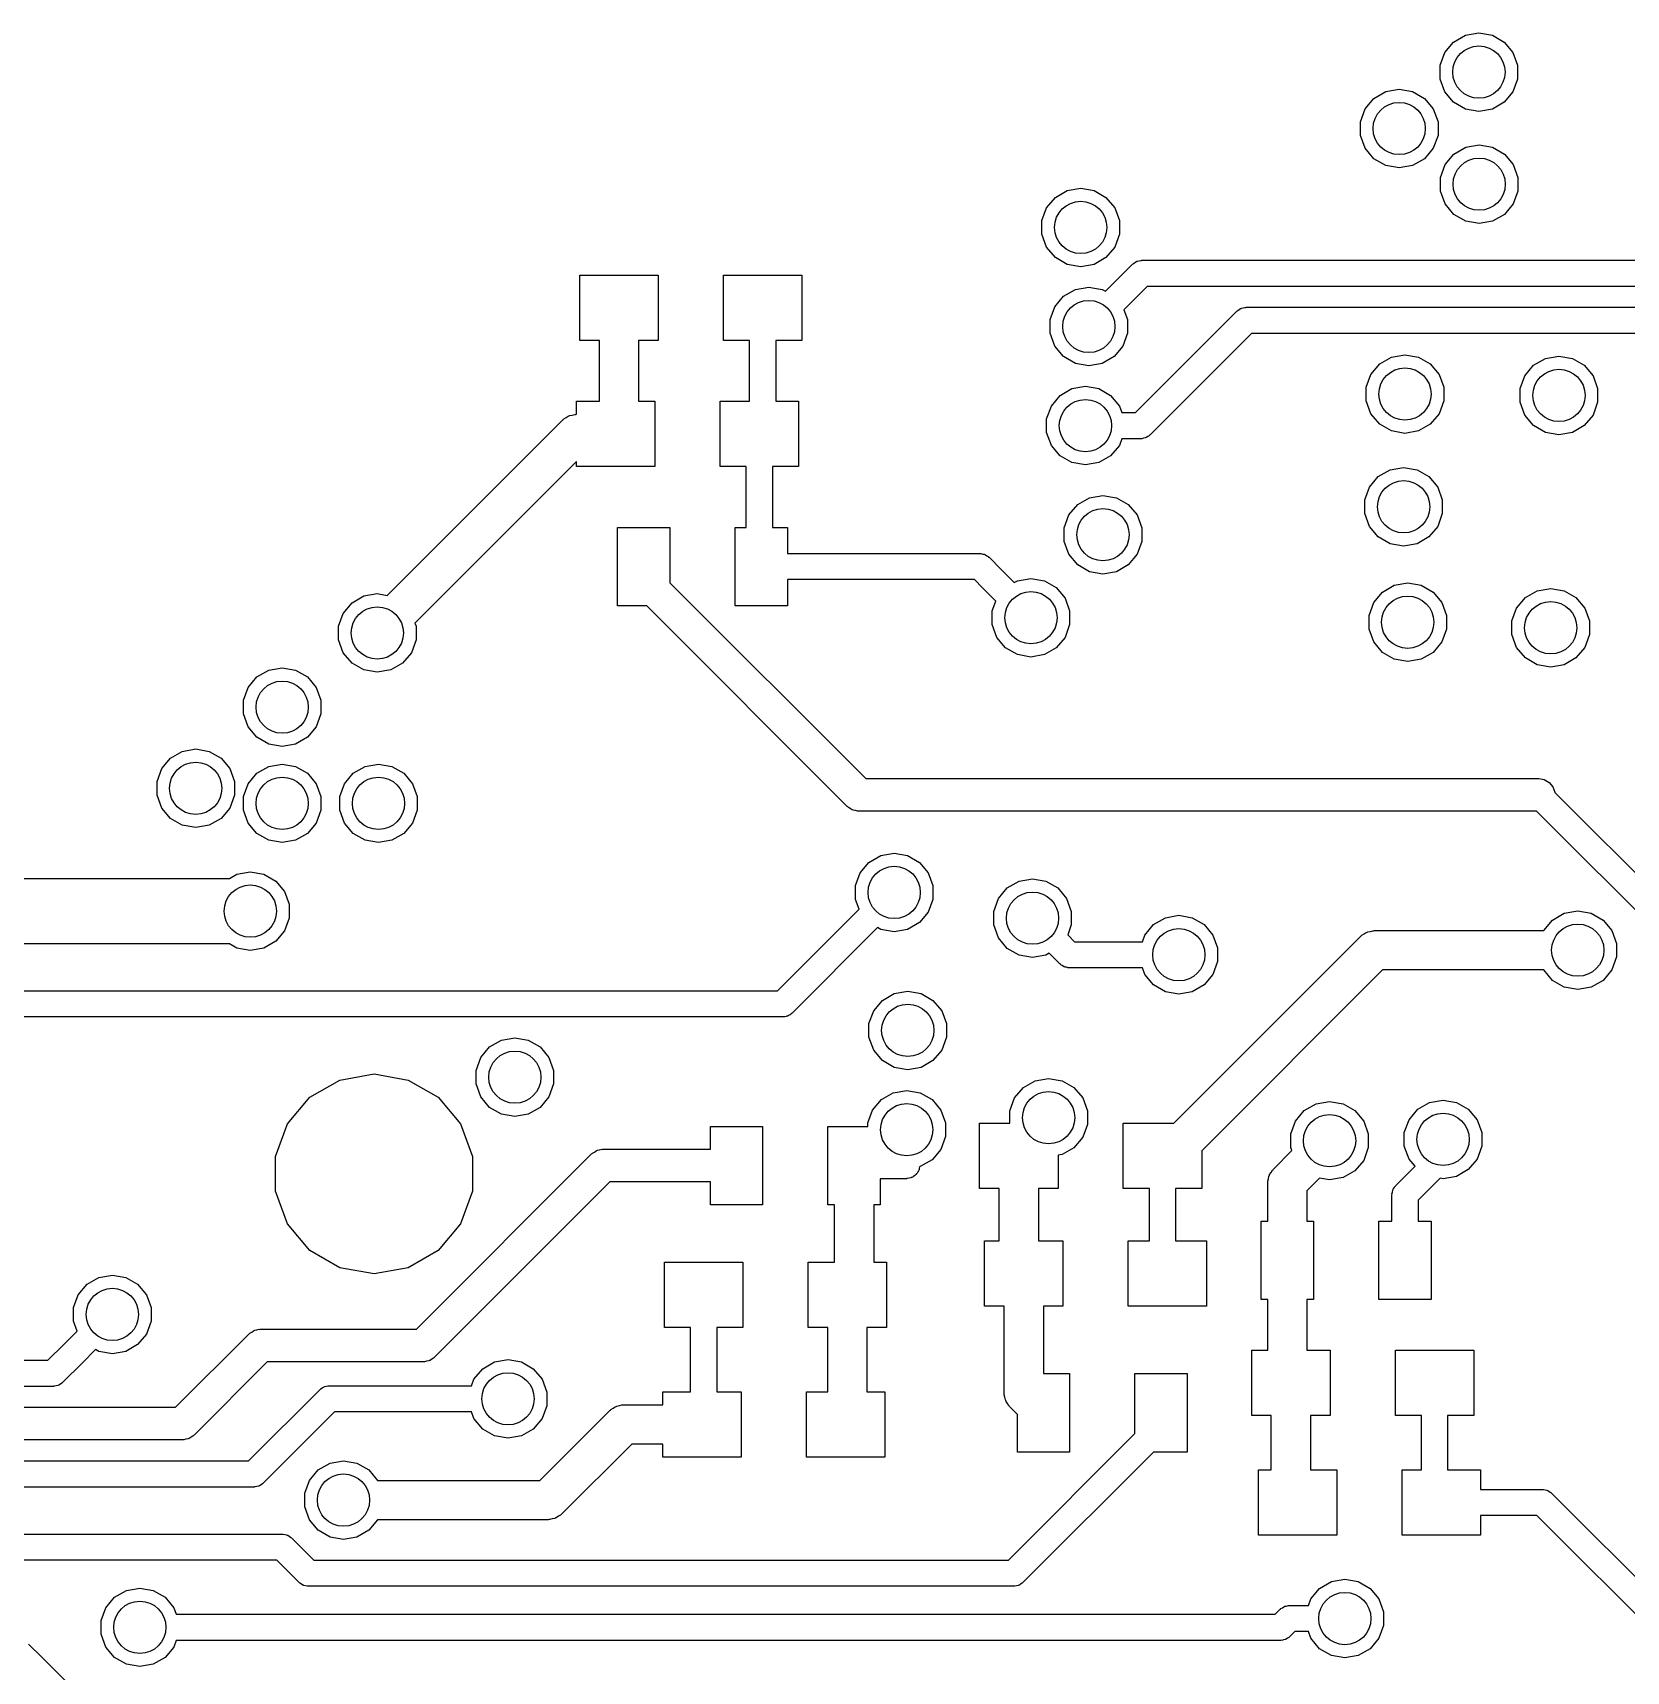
# Model space of a CAD drawing. Extents: x 85.4 to 167.1, y -165.3 to -88.8.
# Drawn here: x 119.91 to 132.11, y -116.32 to -103.78 of the extents above; entities that cross this region are included whole.
import ezdxf

# ---------------------------------------------------------------- set-up
doc = ezdxf.new("R2010")
doc.units = 0
doc.header["$MEASUREMENT"] = 0
doc.layers.add('BLACK', color=7, linetype='CONTINUOUS')

msp = doc.modelspace()

# ---------------------------------------------------------------- linework, layer by layer
at = {"layer": 'Black'}
for p, q in [((130.79, -103.851), (130.881, -103.798)), ((130.881, -103.798), (130.984, -103.78)), ((130.984, -103.78), (131.087, -103.798)), ((131.087, -103.798), (131.177, -103.851)), ((130.687, -104.029), (130.723, -103.931)), ((130.723, -103.931), (130.79, -103.851)), ((131.177, -103.851), (131.245, -103.931)), ((131.245, -103.931), (131.28, -104.029)), ((130.687, -104.134), (130.687, -104.029)), ((131.28, -104.029), (131.28, -104.134)), ((130.271, -104.23), (130.374, -104.212)), ((130.374, -104.212), (130.477, -104.23)), ((130.723, -104.232), (130.687, -104.134)), ((131.28, -104.134), (131.245, -104.232)), ((130.113, -104.363), (130.181, -104.283)), ((130.181, -104.283), (130.271, -104.23)), ((130.477, -104.23), (130.568, -104.283)), ((130.568, -104.283), (130.635, -104.363)), ((130.79, -104.312), (130.723, -104.232)), ((130.881, -104.364), (130.79, -104.312)), ((131.177, -104.312), (131.087, -104.364)), ((131.245, -104.232), (131.177, -104.312)), ((130.078, -104.461), (130.113, -104.363)), ((130.078, -104.566), (130.078, -104.461)), ((130.635, -104.363), (130.671, -104.461)), ((130.671, -104.461), (130.671, -104.566)), ((130.984, -104.383), (130.881, -104.364)), ((131.087, -104.364), (130.984, -104.383)), ((130.113, -104.664), (130.078, -104.566)), ((130.671, -104.566), (130.635, -104.664)), ((130.181, -104.744), (130.113, -104.664)), ((130.635, -104.664), (130.568, -104.744)), ((130.725, -104.789), (130.793, -104.709)), ((130.793, -104.709), (130.883, -104.656)), ((130.883, -104.656), (130.986, -104.638)), ((130.986, -104.638), (131.089, -104.656)), ((131.089, -104.656), (131.18, -104.709)), ((131.18, -104.709), (131.247, -104.789)), ((130.271, -104.796), (130.181, -104.744)), ((130.374, -104.814), (130.271, -104.796)), ((130.477, -104.796), (130.374, -104.814)), ((130.568, -104.744), (130.477, -104.796)), ((130.69, -104.887), (130.725, -104.789)), ((131.247, -104.789), (131.283, -104.887)), ((130.69, -104.992), (130.69, -104.887)), ((131.283, -104.887), (131.283, -104.992)), ((127.675, -105.12), (127.742, -105.04)), ((127.742, -105.04), (127.833, -104.987)), ((127.833, -104.987), (127.936, -104.969)), ((127.936, -104.969), (128.039, -104.987)), ((128.039, -104.987), (128.129, -105.04)), ((128.129, -105.04), (128.197, -105.12)), ((130.725, -105.09), (130.69, -104.992)), ((130.793, -105.17), (130.725, -105.09)), ((131.247, -105.09), (131.18, -105.17)), ((131.283, -104.992), (131.247, -105.09)), ((127.639, -105.218), (127.675, -105.12)), ((127.639, -105.322), (127.639, -105.218)), ((128.197, -105.12), (128.232, -105.218)), ((128.232, -105.218), (128.232, -105.322)), ((130.883, -105.222), (130.793, -105.17)), ((131.18, -105.17), (131.089, -105.222)), ((127.675, -105.421), (127.639, -105.322)), ((128.232, -105.322), (128.197, -105.421)), ((130.986, -105.241), (130.883, -105.222)), ((131.089, -105.222), (130.986, -105.241)), ((127.742, -105.501), (127.675, -105.421)), ((128.197, -105.421), (128.129, -105.501)), ((127.833, -105.553), (127.742, -105.501)), ((127.936, -105.571), (127.833, -105.553)), ((128.039, -105.553), (127.936, -105.571)), ((128.129, -105.501), (128.039, -105.553)), ((128.227, -105.657), (128.333, -105.551)), ((128.333, -105.551), (128.337, -105.548)), ((128.337, -105.548), (128.34, -105.545)), ((128.34, -105.545), (128.351, -105.538)), ((128.351, -105.538), (128.362, -105.531)), ((128.362, -105.531), (128.366, -105.529)), ((128.366, -105.529), (128.37, -105.527)), ((128.37, -105.527), (128.383, -105.525)), ((128.383, -105.525), (128.395, -105.522)), ((128.395, -105.522), (128.4, -105.522)), ((128.4, -105.522), (128.404, -105.521)), ((128.404, -105.521), (137.099, -105.521)), ((124.101, -106.135), (124.101, -105.635)), ((124.101, -105.635), (124.701, -105.635)), ((124.701, -105.635), (124.701, -106.135)), ((125.201, -106.135), (125.201, -105.635)), ((125.201, -105.635), (125.801, -105.635)), ((125.801, -105.635), (125.801, -106.135)), ((128.125, -105.759), (128.227, -105.657)), ((128.227, -105.657), (128.227, -105.657)), ((127.737, -105.877), (127.804, -105.797)), ((127.804, -105.797), (127.895, -105.745)), ((127.895, -105.745), (127.998, -105.727)), ((127.998, -105.727), (128.101, -105.745)), ((128.101, -105.745), (128.125, -105.759)), ((128.368, -105.798), (128.267, -105.9)), ((128.445, -105.721), (128.368, -105.798)), ((128.368, -105.798), (128.368, -105.798)), ((137.14, -105.721), (128.445, -105.721)), ((127.701, -105.975), (127.737, -105.877)), ((128.267, -105.9), (128.294, -105.975)), ((128.355, -106.687), (129.131, -105.911)), ((129.131, -105.911), (129.135, -105.908)), ((129.135, -105.908), (129.138, -105.905)), ((129.138, -105.905), (129.149, -105.898)), ((129.149, -105.898), (129.16, -105.891)), ((129.16, -105.891), (129.164, -105.89)), ((129.164, -105.89), (129.168, -105.887)), ((129.168, -105.887), (129.18, -105.885)), ((129.18, -105.885), (129.193, -105.882)), ((129.193, -105.882), (129.197, -105.882)), ((129.197, -105.882), (129.202, -105.881)), ((129.202, -105.881), (136.679, -105.881)), ((127.701, -106.08), (127.701, -105.975)), ((127.737, -106.178), (127.701, -106.08)), ((128.294, -106.08), (128.258, -106.178)), ((128.294, -105.975), (128.294, -106.08)), ((129.243, -106.081), (128.467, -106.858)), ((136.637, -106.081), (129.243, -106.081)), ((124.251, -106.135), (124.101, -106.135)), ((124.251, -106.6), (124.251, -106.135)), ((124.701, -106.135), (124.551, -106.135)), ((124.551, -106.135), (124.551, -106.6)), ((125.401, -106.135), (125.201, -106.135)), ((125.401, -106.6), (125.401, -106.135)), ((125.801, -106.135), (125.601, -106.135)), ((125.601, -106.135), (125.601, -106.6)), ((127.804, -106.258), (127.737, -106.178)), ((128.258, -106.178), (128.191, -106.258)), ((127.895, -106.311), (127.804, -106.258)), ((127.998, -106.329), (127.895, -106.311)), ((128.101, -106.311), (127.998, -106.329)), ((128.191, -106.258), (128.101, -106.311)), ((130.157, -106.395), (130.225, -106.315)), ((130.225, -106.315), (130.315, -106.262)), ((130.315, -106.262), (130.418, -106.244)), ((130.418, -106.244), (130.521, -106.262)), ((130.521, -106.262), (130.612, -106.315)), ((130.612, -106.315), (130.679, -106.395)), ((131.336, -106.405), (131.403, -106.325)), ((131.403, -106.325), (131.494, -106.273)), ((131.494, -106.273), (131.597, -106.255)), ((131.597, -106.255), (131.7, -106.273)), ((131.7, -106.273), (131.79, -106.325)), ((131.79, -106.325), (131.858, -106.405)), ((130.122, -106.493), (130.157, -106.395)), ((130.679, -106.395), (130.715, -106.493)), ((131.3, -106.503), (131.336, -106.405)), ((131.858, -106.405), (131.893, -106.503)), ((127.711, -106.637), (127.778, -106.557)), ((127.778, -106.557), (127.869, -106.504)), ((127.869, -106.504), (127.972, -106.486)), ((127.972, -106.486), (128.075, -106.504)), ((128.075, -106.504), (128.165, -106.557)), ((128.165, -106.557), (128.232, -106.637)), ((130.122, -106.598), (130.122, -106.493)), ((130.157, -106.696), (130.122, -106.598)), ((130.715, -106.598), (130.679, -106.696)), ((130.715, -106.493), (130.715, -106.598)), ((131.3, -106.608), (131.3, -106.503)), ((131.893, -106.503), (131.893, -106.608)), ((123.996, -106.725), (124.012, -106.714)), ((124.012, -106.714), (124.018, -106.712)), ((124.018, -106.712), (124.024, -106.709)), ((124.024, -106.709), (124.043, -106.706)), ((124.043, -106.706), (124.062, -106.701)), ((124.062, -106.701), (124.069, -106.701)), ((124.069, -106.701), (124.075, -106.7)), ((124.075, -106.7), (124.076, -106.7)), ((124.076, -106.7), (124.076, -106.6)), ((124.076, -106.6), (124.251, -106.6)), ((124.551, -106.6), (124.676, -106.6)), ((124.676, -106.6), (124.676, -107.1)), ((125.176, -107.1), (125.176, -106.6)), ((125.176, -106.6), (125.401, -106.6)), ((125.601, -106.6), (125.776, -106.6)), ((125.776, -106.6), (125.776, -107.1)), ((127.675, -106.735), (127.711, -106.637)), ((128.232, -106.637), (128.251, -106.687)), ((128.251, -106.687), (128.355, -106.687)), ((130.225, -106.776), (130.157, -106.696)), ((130.679, -106.696), (130.612, -106.776)), ((131.336, -106.706), (131.3, -106.608)), ((131.403, -106.786), (131.336, -106.706)), ((131.858, -106.706), (131.79, -106.786)), ((131.893, -106.608), (131.858, -106.706)), ((122.627, -108.086), (123.969, -106.744)), ((123.969, -106.744), (123.974, -106.74)), ((123.974, -106.74), (123.979, -106.735)), ((123.979, -106.735), (123.996, -106.725)), ((127.675, -106.84), (127.675, -106.735)), ((127.711, -106.938), (127.675, -106.84)), ((130.315, -106.828), (130.225, -106.776)), ((130.418, -106.846), (130.315, -106.828)), ((130.521, -106.828), (130.418, -106.846)), ((130.612, -106.776), (130.521, -106.828)), ((131.494, -106.839), (131.403, -106.786)), ((131.597, -106.857), (131.494, -106.839)), ((131.7, -106.839), (131.597, -106.857)), ((131.79, -106.786), (131.7, -106.839)), ((127.778, -107.018), (127.711, -106.938)), ((128.232, -106.938), (128.165, -107.018)), ((128.251, -106.887), (128.232, -106.938)), ((128.396, -106.887), (128.251, -106.887)), ((128.4, -106.887), (128.396, -106.887)), ((128.405, -106.887), (128.4, -106.887)), ((128.417, -106.884), (128.405, -106.887)), ((128.43, -106.881), (128.417, -106.884)), ((128.434, -106.879), (128.43, -106.881)), ((128.438, -106.878), (128.434, -106.879)), ((128.449, -106.87), (128.438, -106.878)), ((128.46, -106.864), (128.449, -106.87)), ((128.463, -106.861), (128.46, -106.864)), ((128.467, -106.858), (128.463, -106.861)), ((124.076, -107.061), (122.839, -108.298)), ((124.076, -107.1), (124.076, -107.061)), ((124.676, -107.1), (124.076, -107.1)), ((125.376, -107.1), (125.176, -107.1)), ((125.376, -107.566), (125.376, -107.1)), ((125.776, -107.1), (125.576, -107.1)), ((125.576, -107.1), (125.576, -107.566)), ((127.869, -107.07), (127.778, -107.018)), ((127.972, -107.088), (127.869, -107.07)), ((128.075, -107.07), (127.972, -107.088)), ((128.165, -107.018), (128.075, -107.07)), ((130.147, -107.258), (130.214, -107.177)), ((130.214, -107.177), (130.305, -107.125)), ((130.305, -107.125), (130.408, -107.107)), ((130.408, -107.107), (130.511, -107.125)), ((130.511, -107.125), (130.601, -107.177)), ((130.601, -107.177), (130.669, -107.258)), ((127.913, -107.391), (128.003, -107.339)), ((128.003, -107.339), (128.106, -107.321)), ((128.106, -107.321), (128.209, -107.339)), ((128.209, -107.339), (128.3, -107.391)), ((130.111, -107.356), (130.147, -107.258)), ((130.669, -107.258), (130.704, -107.356)), ((127.81, -107.569), (127.845, -107.471)), ((127.845, -107.471), (127.913, -107.391)), ((128.3, -107.391), (128.367, -107.471)), ((128.367, -107.471), (128.403, -107.569)), ((130.111, -107.46), (130.111, -107.356)), ((130.147, -107.559), (130.111, -107.46)), ((130.704, -107.46), (130.669, -107.559)), ((130.704, -107.356), (130.704, -107.46)), ((124.39, -108.166), (124.39, -107.566)), ((124.39, -107.566), (124.79, -107.566)), ((124.79, -107.566), (124.79, -107.989)), ((125.29, -108.166), (125.29, -107.566)), ((125.29, -107.566), (125.376, -107.566)), ((125.576, -107.566), (125.69, -107.566)), ((125.69, -107.566), (125.69, -107.766)), ((127.81, -107.674), (127.81, -107.569)), ((128.403, -107.569), (128.403, -107.674)), ((130.214, -107.639), (130.147, -107.559)), ((130.669, -107.559), (130.601, -107.639)), ((127.845, -107.772), (127.81, -107.674)), ((128.403, -107.674), (128.367, -107.772)), ((130.305, -107.691), (130.214, -107.639)), ((130.408, -107.709), (130.305, -107.691)), ((130.511, -107.691), (130.408, -107.709)), ((130.601, -107.639), (130.511, -107.691)), ((125.69, -107.766), (127.164, -107.766)), ((127.164, -107.766), (127.168, -107.767)), ((127.168, -107.767), (127.172, -107.766)), ((127.172, -107.766), (127.185, -107.77)), ((127.185, -107.77), (127.198, -107.772)), ((127.198, -107.772), (127.202, -107.774)), ((127.202, -107.774), (127.206, -107.775)), ((127.206, -107.775), (127.217, -107.783)), ((127.217, -107.783), (127.228, -107.789)), ((127.228, -107.789), (127.231, -107.793)), ((127.231, -107.793), (127.234, -107.795)), ((127.234, -107.795), (127.326, -107.887)), ((127.913, -107.852), (127.845, -107.772)), ((128.003, -107.905), (127.913, -107.852)), ((128.3, -107.852), (128.209, -107.905)), ((128.367, -107.772), (128.3, -107.852)), ((127.122, -107.966), (125.69, -107.966)), ((125.69, -107.966), (125.69, -108.166)), ((127.184, -108.028), (127.122, -107.966)), ((127.326, -107.887), (127.427, -107.988)), ((127.427, -107.988), (127.452, -107.974)), ((127.452, -107.974), (127.555, -107.956)), ((127.555, -107.956), (127.658, -107.974)), ((127.658, -107.974), (127.748, -108.027)), ((128.106, -107.923), (128.003, -107.905)), ((128.209, -107.905), (128.106, -107.923)), ((122.358, -108.143), (122.448, -108.091)), ((122.448, -108.091), (122.551, -108.073)), ((122.551, -108.073), (122.627, -108.086)), ((124.79, -107.989), (126.29, -109.489)), ((127.286, -108.13), (127.184, -108.028)), ((127.748, -108.027), (127.816, -108.107)), ((130.179, -108.142), (130.246, -108.061)), ((130.246, -108.061), (130.336, -108.009)), ((130.336, -108.009), (130.439, -107.991)), ((130.439, -107.991), (130.542, -108.009)), ((130.542, -108.009), (130.633, -108.061)), ((130.633, -108.061), (130.7, -108.142)), ((131.273, -108.184), (131.34, -108.103)), ((131.34, -108.103), (131.431, -108.051)), ((131.431, -108.051), (131.534, -108.033)), ((131.534, -108.033), (131.637, -108.051)), ((131.637, -108.051), (131.727, -108.103)), ((131.727, -108.103), (131.795, -108.184)), ((122.255, -108.322), (122.29, -108.224)), ((122.29, -108.224), (122.358, -108.143)), ((124.614, -108.166), (124.39, -108.166)), ((126.149, -109.702), (124.614, -108.166)), ((125.69, -108.166), (125.29, -108.166)), ((127.258, -108.205), (127.286, -108.13)), ((127.258, -108.31), (127.258, -108.205)), ((127.816, -108.107), (127.851, -108.205)), ((127.851, -108.205), (127.851, -108.31)), ((130.143, -108.24), (130.179, -108.142)), ((130.7, -108.142), (130.736, -108.24)), ((131.237, -108.282), (131.273, -108.184)), ((131.795, -108.184), (131.83, -108.282)), ((122.255, -108.426), (122.255, -108.322)), ((122.839, -108.298), (122.848, -108.322)), ((122.848, -108.322), (122.848, -108.426)), ((127.294, -108.408), (127.258, -108.31)), ((127.851, -108.31), (127.816, -108.408)), ((130.143, -108.344), (130.143, -108.24)), ((130.179, -108.443), (130.143, -108.344)), ((130.736, -108.344), (130.7, -108.443)), ((130.736, -108.24), (130.736, -108.344)), ((131.237, -108.386), (131.237, -108.282)), ((131.83, -108.282), (131.83, -108.386)), ((122.29, -108.525), (122.255, -108.426)), ((122.848, -108.426), (122.812, -108.525)), ((127.361, -108.488), (127.294, -108.408)), ((127.816, -108.408), (127.748, -108.488)), ((130.246, -108.523), (130.179, -108.443)), ((130.7, -108.443), (130.633, -108.523)), ((131.273, -108.485), (131.237, -108.386)), ((131.83, -108.386), (131.795, -108.485)), ((122.358, -108.605), (122.29, -108.525)), ((122.448, -108.657), (122.358, -108.605)), ((122.745, -108.605), (122.654, -108.657)), ((122.812, -108.525), (122.745, -108.605)), ((127.452, -108.54), (127.361, -108.488)), ((127.555, -108.558), (127.452, -108.54)), ((127.658, -108.54), (127.555, -108.558)), ((127.748, -108.488), (127.658, -108.54)), ((130.336, -108.575), (130.246, -108.523)), ((130.439, -108.593), (130.336, -108.575)), ((130.542, -108.575), (130.439, -108.593)), ((130.633, -108.523), (130.542, -108.575)), ((131.34, -108.565), (131.273, -108.485)), ((131.431, -108.617), (131.34, -108.565)), ((131.727, -108.565), (131.637, -108.617)), ((131.795, -108.485), (131.727, -108.565)), ((121.562, -108.791), (121.63, -108.711)), ((121.63, -108.711), (121.72, -108.659)), ((121.72, -108.659), (121.823, -108.641)), ((121.823, -108.641), (121.926, -108.659)), ((121.926, -108.659), (122.017, -108.711)), ((122.017, -108.711), (122.084, -108.791)), ((122.551, -108.675), (122.448, -108.657)), ((122.654, -108.657), (122.551, -108.675)), ((131.534, -108.635), (131.431, -108.617)), ((131.637, -108.617), (131.534, -108.635)), ((121.527, -108.889), (121.562, -108.791)), ((122.084, -108.791), (122.12, -108.889)), ((121.527, -108.994), (121.527, -108.889)), ((122.12, -108.889), (122.12, -108.994)), ((121.562, -109.092), (121.527, -108.994)), ((121.63, -109.172), (121.562, -109.092)), ((122.084, -109.092), (122.017, -109.172)), ((122.12, -108.994), (122.084, -109.092)), ((121.72, -109.225), (121.63, -109.172)), ((121.823, -109.243), (121.72, -109.225)), ((121.926, -109.225), (121.823, -109.243)), ((122.017, -109.172), (121.926, -109.225)), ((120.901, -109.412), (120.968, -109.332)), ((120.968, -109.332), (121.058, -109.28)), ((121.058, -109.28), (121.161, -109.262)), ((121.161, -109.262), (121.264, -109.28)), ((121.264, -109.28), (121.355, -109.332)), ((121.355, -109.332), (121.422, -109.412)), ((120.865, -109.511), (120.901, -109.412)), ((121.422, -109.412), (121.458, -109.511)), ((121.562, -109.528), (121.63, -109.448)), ((121.63, -109.448), (121.72, -109.395)), ((121.72, -109.395), (121.823, -109.377)), ((121.823, -109.377), (121.926, -109.395)), ((121.926, -109.395), (122.017, -109.448)), ((122.017, -109.448), (122.084, -109.528)), ((122.299, -109.528), (122.366, -109.448)), ((122.366, -109.448), (122.457, -109.395)), ((122.457, -109.395), (122.56, -109.377)), ((122.56, -109.377), (122.663, -109.395)), ((122.663, -109.395), (122.753, -109.448)), ((122.753, -109.448), (122.821, -109.528)), ((120.865, -109.615), (120.865, -109.511)), ((121.458, -109.511), (121.458, -109.615)), ((121.527, -109.626), (121.562, -109.528)), ((122.084, -109.528), (122.12, -109.626)), ((122.263, -109.626), (122.299, -109.528)), ((122.821, -109.528), (122.856, -109.626)), ((126.29, -109.489), (131.442, -109.489)), ((131.442, -109.489), (131.485, -109.496)), ((131.485, -109.496), (131.523, -109.518)), ((131.523, -109.518), (131.551, -109.551)), ((131.551, -109.551), (131.566, -109.592)), ((131.566, -109.592), (131.566, -109.595)), ((131.566, -109.595), (133.138, -111.168)), ((120.901, -109.714), (120.865, -109.615)), ((120.968, -109.794), (120.901, -109.714)), ((121.422, -109.714), (121.355, -109.794)), ((121.458, -109.615), (121.422, -109.714)), ((121.527, -109.731), (121.527, -109.626)), ((121.562, -109.829), (121.527, -109.731)), ((122.12, -109.731), (122.084, -109.829)), ((122.12, -109.626), (122.12, -109.731)), ((122.263, -109.731), (122.263, -109.626)), ((122.299, -109.829), (122.263, -109.731)), ((122.856, -109.731), (122.821, -109.829)), ((122.856, -109.626), (122.856, -109.731)), ((126.154, -109.705), (126.149, -109.702)), ((126.157, -109.709), (126.154, -109.705)), ((126.172, -109.718), (126.157, -109.709)), ((126.185, -109.727), (126.172, -109.718)), ((126.19, -109.728), (126.185, -109.727)), ((126.195, -109.731), (126.19, -109.728)), ((126.211, -109.734), (126.195, -109.731)), ((121.058, -109.846), (120.968, -109.794)), ((121.161, -109.864), (121.058, -109.846)), ((121.264, -109.846), (121.161, -109.864)), ((121.355, -109.794), (121.264, -109.846)), ((121.63, -109.909), (121.562, -109.829)), ((122.084, -109.829), (122.017, -109.909)), ((122.366, -109.909), (122.299, -109.829)), ((122.821, -109.829), (122.753, -109.909)), ((126.227, -109.738), (126.211, -109.734)), ((126.232, -109.738), (126.227, -109.738)), ((126.238, -109.739), (126.232, -109.738)), ((131.426, -109.739), (126.238, -109.739)), ((133.026, -111.338), (131.426, -109.739)), ((121.72, -109.961), (121.63, -109.909)), ((121.823, -109.979), (121.72, -109.961)), ((121.926, -109.961), (121.823, -109.979)), ((122.017, -109.909), (121.926, -109.961)), ((122.457, -109.961), (122.366, -109.909)), ((122.56, -109.979), (122.457, -109.961)), ((122.663, -109.961), (122.56, -109.979)), ((122.753, -109.909), (122.663, -109.961)), ((126.315, -110.13), (126.405, -110.077)), ((126.405, -110.077), (126.508, -110.059)), ((126.508, -110.059), (126.611, -110.077)), ((126.611, -110.077), (126.702, -110.13)), ((121.419, -110.253), (121.476, -110.22)), ((121.476, -110.22), (121.579, -110.202)), ((121.579, -110.202), (121.682, -110.22)), ((121.682, -110.22), (121.773, -110.273)), ((126.212, -110.308), (126.248, -110.21)), ((126.248, -110.21), (126.315, -110.13)), ((126.702, -110.13), (126.769, -110.21)), ((126.769, -110.21), (126.805, -110.308)), ((110.412, -110.253), (121.155, -110.253)), ((121.155, -110.253), (121.419, -110.253)), ((121.773, -110.273), (121.84, -110.353)), ((121.84, -110.353), (121.876, -110.451)), ((126.212, -110.413), (126.212, -110.308)), ((126.805, -110.308), (126.805, -110.413)), ((127.307, -110.407), (127.374, -110.326)), ((127.374, -110.326), (127.464, -110.274)), ((127.464, -110.274), (127.567, -110.256)), ((127.567, -110.256), (127.67, -110.274)), ((127.67, -110.274), (127.761, -110.326)), ((127.761, -110.326), (127.828, -110.407)), ((121.876, -110.451), (121.876, -110.556)), ((126.239, -110.488), (126.212, -110.413)), ((126.805, -110.413), (126.769, -110.511)), ((127.271, -110.505), (127.307, -110.407)), ((127.828, -110.407), (127.864, -110.505)), ((121.876, -110.556), (121.84, -110.654)), ((125.614, -111.113), (126.239, -110.488)), ((126.702, -110.591), (126.611, -110.643)), ((126.769, -110.511), (126.702, -110.591)), ((127.271, -110.609), (127.271, -110.505)), ((127.307, -110.708), (127.271, -110.609)), ((127.864, -110.609), (127.837, -110.685)), ((127.864, -110.505), (127.864, -110.609)), ((128.427, -110.686), (128.494, -110.606)), ((128.494, -110.606), (128.584, -110.554)), ((128.584, -110.554), (128.687, -110.535)), ((128.687, -110.535), (128.79, -110.554)), ((128.79, -110.554), (128.881, -110.606)), ((128.881, -110.606), (128.948, -110.686)), ((131.481, -110.652), (131.548, -110.571)), ((131.548, -110.571), (131.638, -110.519)), ((131.638, -110.519), (131.741, -110.501)), ((131.741, -110.501), (131.844, -110.519)), ((131.844, -110.519), (131.935, -110.571)), ((131.935, -110.571), (132.002, -110.652)), ((121.773, -110.734), (121.682, -110.786)), ((121.84, -110.654), (121.773, -110.734)), ((126.381, -110.629), (125.726, -111.285)), ((126.405, -110.643), (126.381, -110.629)), ((126.508, -110.662), (126.405, -110.643)), ((126.611, -110.643), (126.508, -110.662)), ((127.374, -110.788), (127.307, -110.708)), ((127.837, -110.685), (127.888, -110.737)), ((127.888, -110.737), (128.408, -110.737)), ((128.408, -110.737), (128.427, -110.686)), ((128.65, -112.125), (130.078, -110.696)), ((128.948, -110.686), (128.984, -110.784)), ((130.078, -110.696), (130.084, -110.692)), ((130.084, -110.692), (130.088, -110.687)), ((130.088, -110.687), (130.105, -110.677)), ((130.105, -110.677), (130.121, -110.666)), ((130.121, -110.666), (130.128, -110.664)), ((130.128, -110.664), (130.133, -110.661)), ((130.133, -110.661), (130.153, -110.658)), ((130.153, -110.658), (130.171, -110.653)), ((130.171, -110.653), (130.178, -110.653)), ((130.178, -110.653), (130.185, -110.652)), ((130.185, -110.652), (131.317, -110.652)), ((131.317, -110.652), (131.48, -110.652)), ((131.48, -110.652), (131.481, -110.652)), ((132.002, -110.652), (132.038, -110.75)), ((121.155, -110.753), (110.516, -110.753)), ((121.419, -110.753), (121.155, -110.753)), ((121.476, -110.786), (121.419, -110.753)), ((121.579, -110.804), (121.476, -110.786)), ((121.682, -110.786), (121.579, -110.804)), ((127.464, -110.84), (127.374, -110.788)), ((127.567, -110.858), (127.464, -110.84)), ((127.67, -110.84), (127.567, -110.858)), ((127.695, -110.826), (127.67, -110.84)), ((127.776, -110.907), (127.695, -110.826)), ((128.984, -110.784), (128.984, -110.889)), ((132.038, -110.854), (132.002, -110.953)), ((132.038, -110.75), (132.038, -110.854)), ((127.78, -110.91), (127.776, -110.907)), ((127.783, -110.913), (127.78, -110.91)), ((127.794, -110.92), (127.783, -110.913)), ((127.805, -110.927), (127.794, -110.92)), ((127.809, -110.928), (127.805, -110.927)), ((127.813, -110.931), (127.809, -110.928)), ((127.826, -110.933), (127.813, -110.931)), ((127.838, -110.936), (127.826, -110.933)), ((127.843, -110.936), (127.838, -110.936)), ((127.847, -110.937), (127.843, -110.936)), ((128.408, -110.937), (127.847, -110.937)), ((128.427, -110.987), (128.408, -110.937)), ((128.494, -111.067), (128.427, -110.987)), ((130.247, -110.952), (128.862, -112.337)), ((128.948, -110.987), (128.881, -111.067)), ((128.984, -110.889), (128.948, -110.987)), ((131.317, -110.952), (130.247, -110.952)), ((131.48, -110.952), (131.317, -110.952)), ((131.481, -110.953), (131.48, -110.952)), ((131.548, -111.033), (131.481, -110.953)), ((132.002, -110.953), (131.935, -111.033)), ((113.465, -111.113), (125.614, -111.113)), ((128.584, -111.12), (128.494, -111.067)), ((128.881, -111.067), (128.79, -111.12)), ((131.638, -111.085), (131.548, -111.033)), ((131.741, -111.103), (131.638, -111.085)), ((131.844, -111.085), (131.741, -111.103)), ((131.935, -111.033), (131.844, -111.085)), ((126.351, -111.266), (126.418, -111.186)), ((126.418, -111.186), (126.509, -111.133)), ((126.509, -111.133), (126.612, -111.115)), ((126.612, -111.115), (126.715, -111.133)), ((126.715, -111.133), (126.805, -111.186)), ((126.805, -111.186), (126.872, -111.266)), ((128.687, -111.138), (128.584, -111.12)), ((128.79, -111.12), (128.687, -111.138)), ((125.646, -111.313), (113.465, -111.313)), ((125.648, -111.313), (125.646, -111.313)), ((125.646, -111.313), (125.646, -111.313)), ((125.654, -111.313), (125.648, -111.313)), ((125.657, -111.313), (125.654, -111.313)), ((125.664, -111.313), (125.657, -111.313)), ((125.672, -111.311), (125.664, -111.313)), ((125.681, -111.31), (125.672, -111.311)), ((125.687, -111.308), (125.681, -111.31)), ((125.689, -111.307), (125.687, -111.308)), ((125.69, -111.306), (125.689, -111.307)), ((125.697, -111.304), (125.69, -111.306)), ((125.704, -111.299), (125.697, -111.304)), ((125.712, -111.296), (125.704, -111.299)), ((125.717, -111.291), (125.712, -111.296)), ((125.719, -111.29), (125.717, -111.291)), ((125.72, -111.289), (125.719, -111.29)), ((125.726, -111.285), (125.72, -111.289)), ((126.315, -111.364), (126.351, -111.266)), ((126.315, -111.469), (126.315, -111.364)), ((126.872, -111.266), (126.908, -111.364)), ((126.908, -111.364), (126.908, -111.469)), ((123.501, -111.491), (123.604, -111.473)), ((123.604, -111.473), (123.707, -111.491)), ((126.351, -111.567), (126.315, -111.469)), ((126.908, -111.469), (126.872, -111.567)), ((123.343, -111.623), (123.41, -111.543)), ((123.41, -111.543), (123.501, -111.491)), ((123.707, -111.491), (123.797, -111.543)), ((123.797, -111.543), (123.865, -111.623)), ((126.418, -111.647), (126.351, -111.567)), ((126.872, -111.567), (126.805, -111.647)), ((123.307, -111.722), (123.343, -111.623)), ((123.307, -111.826), (123.307, -111.722)), ((123.865, -111.623), (123.9, -111.722)), ((123.9, -111.722), (123.9, -111.826)), ((126.509, -111.699), (126.418, -111.647)), ((126.612, -111.717), (126.509, -111.699)), ((126.715, -111.699), (126.612, -111.717)), ((126.805, -111.647), (126.715, -111.699)), ((122.034, -111.928), (122.264, -111.796)), ((122.264, -111.796), (122.526, -111.749)), ((122.526, -111.749), (122.787, -111.796)), ((122.787, -111.796), (123.017, -111.928)), ((123.343, -111.924), (123.307, -111.826)), ((123.9, -111.826), (123.865, -111.924)), ((127.429, -111.933), (127.497, -111.853)), ((127.497, -111.853), (127.587, -111.801)), ((127.587, -111.801), (127.69, -111.783)), ((127.69, -111.783), (127.793, -111.801)), ((127.793, -111.801), (127.884, -111.853)), ((127.884, -111.853), (127.951, -111.933)), ((121.863, -112.132), (122.034, -111.928)), ((123.017, -111.928), (123.188, -112.132)), ((123.41, -112.005), (123.343, -111.924)), ((123.865, -111.924), (123.797, -112.005)), ((126.343, -112.026), (126.41, -111.946)), ((126.41, -111.946), (126.501, -111.893)), ((126.501, -111.893), (126.604, -111.875)), ((126.604, -111.875), (126.707, -111.893)), ((126.707, -111.893), (126.798, -111.946)), ((126.798, -111.946), (126.865, -112.026)), ((127.394, -112.032), (127.429, -111.933)), ((127.951, -111.933), (127.987, -112.032)), ((129.647, -112.03), (129.738, -111.977)), ((129.738, -111.977), (129.841, -111.959)), ((129.841, -111.959), (129.944, -111.977)), ((129.944, -111.977), (130.034, -112.03)), ((130.516, -112.019), (130.607, -111.967)), ((130.607, -111.967), (130.71, -111.949)), ((130.71, -111.949), (130.813, -111.967)), ((130.813, -111.967), (130.903, -112.019)), ((123.501, -112.057), (123.41, -112.005)), ((123.604, -112.075), (123.501, -112.057)), ((123.707, -112.057), (123.604, -112.075)), ((123.797, -112.005), (123.707, -112.057)), ((126.307, -112.124), (126.343, -112.026)), ((126.865, -112.026), (126.901, -112.124)), ((127.394, -112.125), (127.394, -112.032)), ((127.987, -112.032), (127.987, -112.136)), ((129.544, -112.208), (129.58, -112.11)), ((129.58, -112.11), (129.647, -112.03)), ((130.034, -112.03), (130.102, -112.11)), ((130.102, -112.11), (130.137, -112.208)), ((130.413, -112.198), (130.449, -112.1)), ((130.449, -112.1), (130.516, -112.019)), ((130.903, -112.019), (130.97, -112.1)), ((130.97, -112.1), (131.006, -112.198)), ((121.772, -112.381), (121.863, -112.132)), ((123.188, -112.132), (123.279, -112.381)), ((125.101, -112.326), (125.101, -112.151)), ((125.101, -112.151), (125.501, -112.151)), ((125.501, -112.151), (125.501, -112.751)), ((126.001, -112.751), (126.001, -112.151)), ((126.001, -112.151), (126.307, -112.151)), ((126.307, -112.151), (126.307, -112.124)), ((126.901, -112.229), (126.865, -112.327)), ((126.901, -112.124), (126.901, -112.229)), ((127.162, -112.625), (127.162, -112.125)), ((127.162, -112.125), (127.394, -112.125)), ((127.951, -112.234), (127.884, -112.315)), ((127.987, -112.136), (127.951, -112.234)), ((128.262, -112.625), (128.262, -112.125)), ((128.262, -112.125), (128.65, -112.125)), ((129.544, -112.313), (129.544, -112.208)), ((130.137, -112.208), (130.137, -112.313)), ((130.413, -112.302), (130.413, -112.198)), ((131.006, -112.198), (131.006, -112.302)), ((122.85, -113.704), (124.191, -112.362)), ((124.191, -112.362), (124.196, -112.359)), ((124.196, -112.359), (124.199, -112.355)), ((124.199, -112.355), (124.214, -112.347)), ((124.214, -112.347), (124.227, -112.337)), ((124.227, -112.337), (124.232, -112.336)), ((124.232, -112.336), (124.237, -112.333)), ((124.237, -112.333), (124.253, -112.33)), ((124.253, -112.33), (124.269, -112.326)), ((124.269, -112.326), (124.274, -112.327)), ((124.274, -112.327), (124.28, -112.326)), ((124.28, -112.326), (125.101, -112.326)), ((126.865, -112.327), (126.798, -112.407)), ((127.793, -112.367), (127.762, -112.372)), ((127.884, -112.315), (127.793, -112.367)), ((128.862, -112.337), (128.862, -112.625)), ((129.412, -112.477), (129.553, -112.336)), ((129.553, -112.336), (129.544, -112.313)), ((130.137, -112.313), (130.102, -112.411)), ((130.449, -112.401), (130.413, -112.302)), ((131.006, -112.302), (130.97, -112.401)), ((121.772, -112.647), (121.772, -112.381)), ((123.279, -112.381), (123.279, -112.647)), ((126.695, -112.49), (126.689, -112.499)), ((126.696, -112.486), (126.695, -112.49)), ((126.698, -112.482), (126.696, -112.486)), ((126.7, -112.47), (126.698, -112.482)), ((126.703, -112.46), (126.7, -112.47)), ((126.707, -112.459), (126.703, -112.46)), ((126.798, -112.407), (126.707, -112.459)), ((127.762, -112.372), (127.762, -112.625)), ((129.393, -112.504), (129.403, -112.487)), ((129.403, -112.487), (129.408, -112.483)), ((129.408, -112.483), (129.412, -112.477)), ((130.034, -112.491), (129.944, -112.543)), ((130.102, -112.411), (130.034, -112.491)), ((130.347, -112.604), (130.495, -112.456)), ((130.495, -112.456), (130.449, -112.401)), ((130.903, -112.481), (130.813, -112.533)), ((130.97, -112.401), (130.903, -112.481)), ((124.331, -112.576), (122.99, -113.917)), ((125.101, -112.576), (124.331, -112.576)), ((125.101, -112.751), (125.101, -112.576)), ((126.601, -112.551), (126.401, -112.551)), ((126.401, -112.551), (126.401, -112.751)), ((126.606, -112.55), (126.601, -112.551)), ((126.61, -112.55), (126.606, -112.55)), ((126.623, -112.547), (126.61, -112.55)), ((126.636, -112.545), (126.623, -112.547)), ((126.639, -112.543), (126.636, -112.545)), ((126.644, -112.541), (126.639, -112.543)), ((126.652, -112.536), (126.644, -112.541)), ((126.654, -112.535), (126.652, -112.536)), ((126.657, -112.533), (126.654, -112.535)), ((126.666, -112.527), (126.657, -112.533)), ((126.669, -112.524), (126.666, -112.527)), ((126.672, -112.521), (126.669, -112.524)), ((126.675, -112.519), (126.672, -112.521)), ((126.677, -112.515), (126.675, -112.519)), ((126.681, -112.513), (126.677, -112.515)), ((126.686, -112.503), (126.681, -112.513)), ((126.688, -112.501), (126.686, -112.503)), ((126.689, -112.499), (126.688, -112.501)), ((129.368, -112.57), (129.374, -112.551)), ((129.369, -112.577), (129.368, -112.57)), ((129.368, -112.583), (129.369, -112.577)), ((129.368, -112.875), (129.368, -112.583)), ((129.374, -112.551), (129.377, -112.532)), ((129.377, -112.532), (129.38, -112.526)), ((129.38, -112.526), (129.382, -112.52)), ((129.382, -112.52), (129.393, -112.504)), ((129.765, -112.548), (129.668, -112.645)), ((129.841, -112.561), (129.765, -112.548)), ((129.944, -112.543), (129.841, -112.561)), ((130.335, -112.622), (130.341, -112.61)), ((130.341, -112.61), (130.345, -112.608)), ((130.345, -112.608), (130.347, -112.604)), ((130.687, -112.547), (130.518, -112.716)), ((130.71, -112.551), (130.687, -112.547)), ((130.813, -112.533), (130.71, -112.551)), ((121.863, -112.897), (121.772, -112.647)), ((123.279, -112.647), (123.188, -112.897)), ((127.312, -112.625), (127.162, -112.625)), ((127.312, -113.026), (127.312, -112.625)), ((127.762, -112.625), (127.612, -112.625)), ((127.612, -112.625), (127.612, -113.026)), ((128.462, -112.625), (128.262, -112.625)), ((128.462, -113.026), (128.462, -112.625)), ((128.862, -112.625), (128.662, -112.625)), ((128.662, -112.625), (128.662, -113.026)), ((129.668, -112.645), (129.668, -112.875)), ((130.318, -112.666), (130.322, -112.653)), ((130.319, -112.67), (130.318, -112.666)), ((130.318, -112.675), (130.319, -112.67)), ((130.318, -112.875), (130.318, -112.675)), ((130.322, -112.653), (130.324, -112.64)), ((130.324, -112.64), (130.326, -112.637)), ((130.326, -112.637), (130.327, -112.632)), ((130.327, -112.632), (130.335, -112.622)), ((130.518, -112.716), (130.518, -112.875)), ((125.501, -112.751), (125.101, -112.751)), ((126.051, -112.751), (126.001, -112.751)), ((126.051, -113.191), (126.051, -112.751)), ((126.401, -112.751), (126.351, -112.751)), ((126.351, -112.751), (126.351, -113.191)), ((122.034, -113.1), (121.863, -112.897)), ((123.188, -112.897), (123.017, -113.1)), ((129.318, -113.475), (129.318, -112.875)), ((129.318, -112.875), (129.368, -112.875)), ((129.668, -112.875), (129.718, -112.875)), ((129.718, -112.875), (129.718, -113.475)), ((130.218, -113.475), (130.218, -112.875)), ((130.218, -112.875), (130.318, -112.875)), ((130.518, -112.875), (130.618, -112.875)), ((130.618, -112.875), (130.618, -113.475)), ((122.264, -113.233), (122.034, -113.1)), ((123.017, -113.1), (122.787, -113.233)), ((127.2, -113.526), (127.2, -113.026)), ((127.2, -113.026), (127.312, -113.026)), ((127.612, -113.026), (127.8, -113.026)), ((127.8, -113.026), (127.8, -113.526)), ((128.3, -113.526), (128.3, -113.026)), ((128.3, -113.026), (128.462, -113.026)), ((128.662, -113.026), (128.9, -113.026)), ((128.9, -113.026), (128.9, -113.526)), ((122.526, -113.279), (122.264, -113.233)), ((122.787, -113.233), (122.526, -113.279)), ((124.749, -113.691), (124.749, -113.191)), ((124.749, -113.191), (125.349, -113.191)), ((125.349, -113.191), (125.349, -113.691)), ((125.849, -113.691), (125.849, -113.191)), ((125.849, -113.191), (126.051, -113.191)), ((126.351, -113.191), (126.449, -113.191)), ((126.449, -113.191), (126.449, -113.691)), ((120.262, -113.439), (120.329, -113.359)), ((120.329, -113.359), (120.42, -113.307)), ((120.42, -113.307), (120.523, -113.289)), ((120.523, -113.289), (120.626, -113.307)), ((120.626, -113.307), (120.716, -113.359)), ((120.716, -113.359), (120.783, -113.439)), ((120.226, -113.537), (120.262, -113.439)), ((120.783, -113.439), (120.819, -113.537)), ((129.368, -113.475), (129.318, -113.475)), ((129.368, -113.864), (129.368, -113.475)), ((129.718, -113.475), (129.668, -113.475)), ((129.668, -113.475), (129.668, -113.864)), ((130.618, -113.475), (130.218, -113.475)), ((120.226, -113.642), (120.226, -113.537)), ((120.819, -113.537), (120.819, -113.642)), ((127.35, -113.526), (127.2, -113.526)), ((127.35, -114.192), (127.35, -113.526)), ((127.8, -113.526), (127.65, -113.526)), ((127.65, -113.526), (127.65, -114.043)), ((128.9, -113.526), (128.3, -113.526)), ((120.152, -113.819), (120.253, -113.717)), ((120.253, -113.717), (120.226, -113.642)), ((120.783, -113.74), (120.716, -113.82)), ((120.819, -113.642), (120.783, -113.74)), ((121.007, -114.301), (121.568, -113.74)), ((121.568, -113.74), (121.572, -113.737)), ((121.572, -113.737), (121.576, -113.733)), ((121.576, -113.733), (121.59, -113.725)), ((121.59, -113.725), (121.603, -113.715)), ((121.603, -113.715), (121.609, -113.714)), ((121.609, -113.714), (121.613, -113.711)), ((121.613, -113.711), (121.629, -113.708)), ((121.629, -113.708), (121.645, -113.704)), ((121.645, -113.704), (121.651, -113.705)), ((121.651, -113.705), (121.656, -113.704)), ((121.656, -113.704), (122.85, -113.704)), ((124.949, -113.691), (124.749, -113.691)), ((124.949, -114.182), (124.949, -113.691)), ((125.349, -113.691), (125.149, -113.691)), ((125.149, -113.691), (125.149, -114.182)), ((125.999, -113.691), (125.849, -113.691)), ((125.999, -114.182), (125.999, -113.691)), ((126.449, -113.691), (126.299, -113.691)), ((126.299, -113.691), (126.299, -114.182)), ((120.03, -113.941), (120.152, -113.819)), ((120.395, -113.859), (120.293, -113.96)), ((120.42, -113.873), (120.395, -113.859)), ((120.716, -113.82), (120.626, -113.873)), ((129.245, -114.364), (129.245, -113.864)), ((129.245, -113.864), (129.368, -113.864)), ((129.668, -113.864), (129.845, -113.864)), ((129.845, -113.864), (129.845, -114.364)), ((130.345, -114.364), (130.345, -113.864)), ((130.345, -113.864), (130.945, -113.864)), ((130.945, -113.864), (130.945, -114.364)), ((102.29, -113.941), (120.03, -113.941)), ((120.293, -113.96), (120.142, -114.111)), ((120.523, -113.891), (120.42, -113.873)), ((120.626, -113.873), (120.523, -113.891)), ((121.708, -113.954), (121.148, -114.514)), ((122.902, -113.954), (121.708, -113.954)), ((122.907, -113.953), (122.902, -113.954)), ((122.913, -113.953), (122.907, -113.953)), ((122.928, -113.949), (122.913, -113.953)), ((122.945, -113.946), (122.928, -113.949)), ((122.949, -113.943), (122.945, -113.946)), ((122.955, -113.942), (122.949, -113.943)), ((122.968, -113.933), (122.955, -113.942)), ((122.982, -113.924), (122.968, -113.933)), ((122.986, -113.92), (122.982, -113.924)), ((122.99, -113.917), (122.986, -113.92)), ((123.358, -114.006), (123.449, -113.953)), ((123.449, -113.953), (123.552, -113.935)), ((123.552, -113.935), (123.655, -113.953)), ((123.655, -113.953), (123.745, -114.006)), ((120.136, -114.117), (120.125, -114.124)), ((120.139, -114.114), (120.136, -114.117)), ((120.142, -114.111), (120.139, -114.114)), ((123.273, -114.136), (123.291, -114.086)), ((123.291, -114.086), (123.358, -114.006)), ((123.745, -114.006), (123.813, -114.086)), ((123.813, -114.086), (123.848, -114.184)), ((127.65, -114.043), (127.851, -114.043)), ((127.851, -114.043), (127.851, -114.643)), ((128.351, -114.502), (128.351, -114.043)), ((128.351, -114.043), (128.751, -114.043)), ((128.751, -114.043), (128.751, -114.643)), ((120.072, -114.141), (102.331, -114.141)), ((120.076, -114.14), (120.072, -114.141)), ((120.08, -114.14), (120.076, -114.14)), ((120.093, -114.137), (120.08, -114.14)), ((120.106, -114.135), (120.093, -114.137)), ((120.11, -114.132), (120.106, -114.135)), ((120.114, -114.131), (120.11, -114.132)), ((120.125, -114.124), (120.114, -114.131)), ((121.566, -114.711), (122.111, -114.166)), ((122.111, -114.166), (122.115, -114.163)), ((122.115, -114.163), (122.118, -114.16)), ((122.118, -114.16), (122.129, -114.153)), ((122.129, -114.153), (122.14, -114.146)), ((122.14, -114.146), (122.144, -114.145)), ((122.144, -114.145), (122.148, -114.142)), ((122.148, -114.142), (122.161, -114.14)), ((122.161, -114.14), (122.173, -114.137)), ((122.173, -114.137), (122.178, -114.137)), ((122.178, -114.137), (122.182, -114.136)), ((122.182, -114.136), (123.128, -114.136)), ((123.128, -114.136), (123.273, -114.136)), ((123.848, -114.184), (123.848, -114.289)), ((124.736, -114.282), (124.736, -114.182)), ((124.736, -114.182), (124.949, -114.182)), ((125.149, -114.182), (125.336, -114.182)), ((125.336, -114.182), (125.336, -114.682)), ((125.836, -114.682), (125.836, -114.182)), ((125.836, -114.182), (125.999, -114.182)), ((126.299, -114.182), (126.436, -114.182)), ((126.436, -114.182), (126.436, -114.682)), ((127.351, -114.199), (127.35, -114.192)), ((127.351, -114.205), (127.351, -114.199)), ((127.356, -114.224), (127.351, -114.205)), ((127.359, -114.244), (127.356, -114.224)), ((127.363, -114.249), (127.359, -114.244)), ((103.454, -114.301), (121.007, -114.301)), ((122.223, -114.336), (121.678, -114.881)), ((123.128, -114.336), (122.223, -114.336)), ((123.273, -114.336), (123.128, -114.336)), ((123.291, -114.387), (123.273, -114.336)), ((123.795, -114.861), (124.33, -114.326)), ((123.848, -114.289), (123.813, -114.387)), ((124.33, -114.326), (124.336, -114.322)), ((124.336, -114.322), (124.34, -114.317)), ((124.34, -114.317), (124.357, -114.307)), ((124.357, -114.307), (124.373, -114.296)), ((124.373, -114.296), (124.379, -114.294)), ((124.379, -114.294), (124.385, -114.291)), ((124.385, -114.291), (124.404, -114.288)), ((124.404, -114.288), (124.423, -114.283)), ((124.423, -114.283), (124.43, -114.283)), ((124.43, -114.283), (124.436, -114.282)), ((124.436, -114.282), (124.736, -114.282)), ((127.364, -114.256), (127.363, -114.249)), ((127.375, -114.272), (127.364, -114.256)), ((127.385, -114.289), (127.375, -114.272)), ((127.39, -114.293), (127.385, -114.289)), ((127.394, -114.298), (127.39, -114.293)), ((127.451, -114.355), (127.394, -114.298)), ((127.451, -114.643), (127.451, -114.355)), ((129.395, -114.364), (129.245, -114.364)), ((129.395, -114.779), (129.395, -114.364)), ((129.845, -114.364), (129.695, -114.364)), ((129.695, -114.364), (129.695, -114.779)), ((130.545, -114.364), (130.345, -114.364)), ((130.545, -114.779), (130.545, -114.364)), ((130.945, -114.364), (130.745, -114.364)), ((130.745, -114.364), (130.745, -114.779)), ((123.358, -114.467), (123.291, -114.387)), ((123.449, -114.519), (123.358, -114.467)), ((123.745, -114.467), (123.655, -114.519)), ((123.813, -114.387), (123.745, -114.467)), ((121.059, -114.551), (103.506, -114.551)), ((121.065, -114.55), (121.059, -114.551)), ((121.07, -114.55), (121.065, -114.55)), ((121.086, -114.546), (121.07, -114.55)), ((121.102, -114.543), (121.086, -114.546)), ((121.107, -114.54), (121.102, -114.543)), ((121.112, -114.539), (121.107, -114.54)), ((121.125, -114.53), (121.112, -114.539)), ((121.139, -114.521), (121.125, -114.53)), ((121.143, -114.517), (121.139, -114.521)), ((121.148, -114.514), (121.143, -114.517)), ((123.552, -114.538), (123.449, -114.519)), ((123.655, -114.519), (123.552, -114.538)), ((124.499, -114.582), (123.964, -115.117)), ((124.736, -114.582), (124.499, -114.582)), ((124.736, -114.682), (124.736, -114.582)), ((127.382, -115.471), (128.351, -114.502)), ((104.131, -114.711), (121.566, -114.711)), ((122.098, -114.78), (122.189, -114.728)), ((122.189, -114.728), (122.292, -114.71)), ((122.292, -114.71), (122.395, -114.728)), ((122.395, -114.728), (122.485, -114.78)), ((125.336, -114.682), (124.736, -114.682)), ((126.436, -114.682), (125.836, -114.682)), ((127.851, -114.643), (127.451, -114.643)), ((128.492, -114.643), (127.494, -115.641)), ((128.751, -114.643), (128.492, -114.643)), ((121.995, -114.958), (122.031, -114.86)), ((122.031, -114.86), (122.098, -114.78)), ((122.485, -114.78), (122.552, -114.86)), ((122.552, -114.86), (122.553, -114.861)), ((122.553, -114.861), (122.716, -114.861)), ((122.716, -114.861), (123.795, -114.861)), ((129.296, -115.279), (129.296, -114.779)), ((129.296, -114.779), (129.395, -114.779)), ((129.695, -114.779), (129.896, -114.779)), ((129.896, -114.779), (129.896, -115.279)), ((130.396, -115.279), (130.396, -114.779)), ((130.396, -114.779), (130.545, -114.779)), ((130.745, -114.779), (130.996, -114.779)), ((130.996, -114.779), (130.996, -114.929)), ((121.608, -114.911), (104.172, -114.911)), ((121.612, -114.91), (121.608, -114.911)), ((121.616, -114.91), (121.612, -114.91)), ((121.629, -114.907), (121.616, -114.91)), ((121.642, -114.905), (121.629, -114.907)), ((121.646, -114.902), (121.642, -114.905)), ((121.65, -114.901), (121.646, -114.902)), ((121.661, -114.894), (121.65, -114.901)), ((121.672, -114.887), (121.661, -114.894)), ((121.675, -114.884), (121.672, -114.887)), ((121.678, -114.881), (121.675, -114.884)), ((121.995, -115.063), (121.995, -114.958)), ((130.996, -114.929), (131.47, -114.929)), ((131.47, -114.929), (131.474, -114.93)), ((131.474, -114.93), (131.478, -114.929)), ((131.478, -114.929), (131.491, -114.933)), ((131.491, -114.933), (131.504, -114.935)), ((131.504, -114.935), (131.508, -114.937)), ((131.508, -114.937), (131.512, -114.938)), ((131.512, -114.938), (131.523, -114.946)), ((131.523, -114.946), (131.534, -114.952)), ((131.534, -114.952), (131.537, -114.956)), ((131.537, -114.956), (131.54, -114.958)), ((131.54, -114.958), (132.549, -115.967)), ((122.031, -115.161), (121.995, -115.063)), ((123.954, -115.126), (123.937, -115.135)), ((123.958, -115.121), (123.954, -115.126)), ((123.964, -115.117), (123.958, -115.121)), ((122.098, -115.241), (122.031, -115.161)), ((122.189, -115.294), (122.098, -115.241)), ((122.485, -115.241), (122.395, -115.294)), ((122.552, -115.161), (122.485, -115.241)), ((122.553, -115.161), (122.552, -115.161)), ((122.716, -115.161), (122.553, -115.161)), ((123.858, -115.161), (122.716, -115.161)), ((123.864, -115.16), (123.858, -115.161)), ((123.871, -115.16), (123.864, -115.16)), ((123.89, -115.155), (123.871, -115.16)), ((123.909, -115.152), (123.89, -115.155)), ((123.915, -115.148), (123.909, -115.152)), ((123.921, -115.147), (123.915, -115.148)), ((123.937, -115.135), (123.921, -115.147)), ((131.428, -115.129), (130.996, -115.129)), ((130.996, -115.129), (130.996, -115.279)), ((132.408, -116.108), (131.428, -115.129)), ((106.272, -115.271), (121.823, -115.271)), ((121.823, -115.271), (121.827, -115.271)), ((121.827, -115.271), (121.831, -115.271)), ((121.831, -115.271), (121.844, -115.274)), ((121.844, -115.274), (121.857, -115.277)), ((121.857, -115.277), (121.861, -115.279)), ((121.861, -115.279), (121.865, -115.28)), ((121.865, -115.28), (121.876, -115.288)), ((121.876, -115.288), (121.887, -115.294)), ((121.887, -115.294), (121.89, -115.297)), ((121.89, -115.297), (121.893, -115.3)), ((121.893, -115.3), (122.064, -115.471)), ((122.292, -115.312), (122.189, -115.294)), ((122.395, -115.294), (122.292, -115.312)), ((129.896, -115.279), (129.296, -115.279)), ((130.996, -115.279), (130.396, -115.279)), ((121.781, -115.471), (106.272, -115.471)), ((121.952, -115.641), (121.781, -115.471)), ((122.064, -115.471), (127.382, -115.471)), ((129.855, -115.635), (129.958, -115.617)), ((129.958, -115.617), (130.061, -115.635)), ((120.539, -115.754), (120.63, -115.702)), ((120.63, -115.702), (120.733, -115.684)), ((120.733, -115.684), (120.836, -115.702)), ((120.836, -115.702), (120.926, -115.754)), ((121.956, -115.644), (121.952, -115.641)), ((121.958, -115.647), (121.956, -115.644)), ((121.97, -115.654), (121.958, -115.647)), ((121.981, -115.661), (121.97, -115.654)), ((121.985, -115.663), (121.981, -115.661)), ((121.989, -115.665), (121.985, -115.663)), ((122.001, -115.667), (121.989, -115.665)), ((122.014, -115.67), (122.001, -115.667)), ((122.018, -115.67), (122.014, -115.67)), ((122.023, -115.671), (122.018, -115.67)), ((127.423, -115.671), (122.023, -115.671)), ((127.428, -115.67), (127.423, -115.671)), ((127.432, -115.67), (127.428, -115.67)), ((127.445, -115.667), (127.432, -115.67)), ((127.458, -115.665), (127.445, -115.667)), ((127.461, -115.663), (127.458, -115.665)), ((127.466, -115.661), (127.461, -115.663)), ((127.476, -115.654), (127.466, -115.661)), ((127.488, -115.647), (127.476, -115.654)), ((127.49, -115.644), (127.488, -115.647)), ((127.494, -115.641), (127.49, -115.644)), ((129.697, -115.767), (129.764, -115.687)), ((129.764, -115.687), (129.855, -115.635)), ((130.061, -115.635), (130.151, -115.687)), ((130.151, -115.687), (130.219, -115.767)), ((120.436, -115.933), (120.472, -115.835)), ((120.472, -115.835), (120.539, -115.754)), ((120.926, -115.754), (120.993, -115.835)), ((120.993, -115.835), (121.012, -115.885)), ((129.425, -115.885), (129.463, -115.847)), ((129.463, -115.847), (129.466, -115.845)), ((129.466, -115.845), (129.469, -115.841)), ((129.469, -115.841), (129.48, -115.835)), ((129.48, -115.835), (129.491, -115.827)), ((129.491, -115.827), (129.495, -115.826)), ((129.495, -115.826), (129.499, -115.824)), ((129.499, -115.824), (129.512, -115.822)), ((129.512, -115.822), (129.525, -115.818)), ((129.525, -115.818), (129.529, -115.819)), ((129.529, -115.819), (129.533, -115.818)), ((129.533, -115.818), (129.679, -115.818)), ((129.679, -115.818), (129.697, -115.767)), ((130.219, -115.767), (130.254, -115.866)), ((130.254, -115.866), (130.254, -115.97)), ((120.436, -116.037), (120.436, -115.933)), ((121.012, -115.885), (129.425, -115.885)), ((130.254, -115.97), (130.219, -116.068)), ((119.882, -116.113), (119.983, -116.214)), ((120.472, -116.136), (120.436, -116.037)), ((121.012, -116.085), (120.993, -116.136)), ((129.466, -116.085), (121.012, -116.085)), ((129.471, -116.084), (129.466, -116.085)), ((129.475, -116.085), (129.471, -116.084)), ((129.488, -116.081), (129.475, -116.085)), ((129.5, -116.079), (129.488, -116.081)), ((129.504, -116.077), (129.5, -116.079)), ((129.508, -116.076), (129.504, -116.077)), ((129.519, -116.068), (129.508, -116.076)), ((129.53, -116.062), (129.519, -116.068)), ((129.533, -116.058), (129.53, -116.062)), ((129.537, -116.056), (129.533, -116.058)), ((129.575, -116.018), (129.537, -116.056)), ((129.679, -116.018), (129.575, -116.018)), ((129.697, -116.068), (129.679, -116.018)), ((129.764, -116.149), (129.697, -116.068)), ((130.219, -116.068), (130.151, -116.149)), ((119.983, -116.214), (119.983, -116.214)), ((119.983, -116.214), (121.262, -117.493)), ((120.539, -116.216), (120.472, -116.136)), ((120.63, -116.268), (120.539, -116.216)), ((120.926, -116.216), (120.836, -116.268)), ((120.993, -116.136), (120.926, -116.216)), ((129.855, -116.201), (129.764, -116.149)), ((129.958, -116.219), (129.855, -116.201)), ((130.061, -116.201), (129.958, -116.219)), ((130.151, -116.149), (130.061, -116.201)), ((120.733, -116.286), (120.63, -116.268)), ((120.836, -116.268), (120.733, -116.286))]:
    msp.add_line(p, q, dxfattribs=at)
for centre in [(130.984, -104.081), (130.374, -104.513), (130.986, -104.939), (127.936, -105.27), (127.998, -106.028), (130.418, -106.545), (131.597, -106.556), (127.972, -106.787), (130.408, -107.408), (128.106, -107.622), (127.555, -108.257), (130.439, -108.292), (122.551, -108.374), (131.534, -108.334), (121.823, -108.942), (121.161, -109.563), (121.823, -109.678), (122.56, -109.678), (126.508, -110.36), (121.579, -110.503), (127.567, -110.557), (131.741, -110.802), (128.687, -110.837), (126.612, -111.416), (123.604, -111.774), (126.604, -112.176), (127.69, -112.084), (129.841, -112.26), (130.71, -112.25), (120.523, -113.59), (123.552, -114.236), (122.292, -115.011), (129.958, -115.918), (120.733, -115.985)]:
    msp.add_circle(centre, 0.2, dxfattribs=at)

doc.saveas('drawing.dxf')
